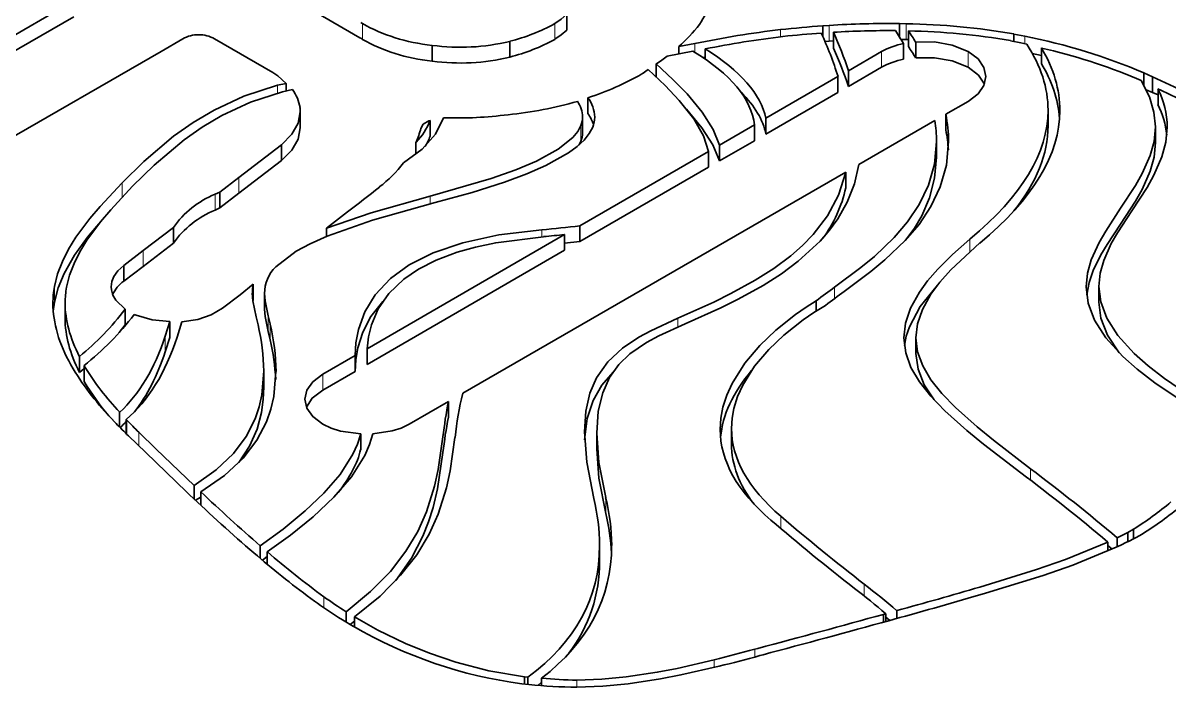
# Model space of a CAD drawing. Extents: x 319 to 941, y 145 to 775.
# Drawn here: x 773.73 to 791.55, y 737.89 to 748.22 of the extents above; entities that cross this region are included whole.
import ezdxf

# ---------------------------------------------------------------- set-up
doc = ezdxf.new("R2010")
doc.units = 0

msp = doc.modelspace()

# ---------------------------------------------------------------- linework, layer by layer
at = {"color": 7, "lineweight": 35, "ltscale": 0.036853}
for p, q in [((774.521, 748.557), (773.244, 747.82)), ((774.521, 748.312), (773.244, 747.575))]:
    msp.add_line(p, q, dxfattribs=at)
at = {"color": 7, "lineweight": 35, "ltscale": 0.026115}
msp.add_line((778.971, 747.985), (778.066, 748.508), dxfattribs=at)
at = {"color": 7, "lineweight": 35, "ltscale": 0.006123}
for p, q in [((782.187, 748.351), (782.187, 748.106)), ((786.333, 748.071), (786.333, 747.826)), ((787.5, 748.093), (787.5, 747.848)), ((780.095, 747.866), (780.095, 747.621)), ((781.301, 747.93), (781.301, 747.685)), ((787.612, 747.917), (787.612, 747.672)), ((789.567, 747.827), (789.567, 747.582)), ((791.295, 747.38), (791.295, 747.135)), ((791.38, 747.192), (791.38, 746.947)), ((782.515, 747.053), (782.515, 746.808)), ((778.043, 746.833), (778.043, 746.588)), ((782.433, 746.755), (782.433, 746.51)), ((788.081, 746.798), (788.081, 746.553)), ((789.671, 746.86), (789.671, 746.615)), ((780.063, 746.699), (780.063, 746.455)), ((785.105, 746.631), (785.105, 746.386)), ((785.284, 746.734), (785.284, 746.489)), ((777.751, 746.323), (777.751, 746.078)), ((784.39, 746.218), (784.39, 745.973)), ((784.562, 746.317), (784.562, 746.072)), ((787.935, 746.375), (787.935, 746.13)), ((786.524, 745.899), (786.524, 745.654)), ((776.79, 745.586), (776.79, 745.341)), ((775.297, 744.448), (775.297, 744.203)), ((777.312, 744.156), (777.312, 743.912)), ((790.461, 744.121), (790.461, 743.877)), ((774.386, 743.867), (774.386, 743.622)), ((775.319, 743.769), (775.319, 743.524)), ((776.012, 743.574), (776.012, 743.329)), ((774.61, 743.029), (774.61, 742.784)), ((778.895, 743.046), (778.895, 742.801)), ((779.082, 743.153), (779.082, 742.909)), ((774.68, 742.891), (774.68, 742.647)), ((777.476, 742.804), (777.476, 742.559)), ((780.346, 742.332), (780.346, 742.087)), ((778.982, 741.828), (778.982, 741.583)), ((782.653, 741.842), (782.653, 741.598)), ((782.697, 740.095), (782.697, 739.85))]:
    msp.add_line(p, q, dxfattribs=at)
at = {"color": 7, "lineweight": 35, "ltscale": 0.000395747}
for p, q in [((778.998, 748.214), (778.984, 748.222)), ((778.998, 747.969), (778.984, 747.977))]:
    msp.add_line(p, q, dxfattribs=at)
at = {"color": 7, "lineweight": 35, "ltscale": 0.000395188}
for p, q in [((779.012, 748.206), (778.998, 748.214)), ((778.984, 747.977), (778.971, 747.985)), ((779.012, 747.962), (778.998, 747.969))]:
    msp.add_line(p, q, dxfattribs=at)
at = {"color": 7, "lineweight": 13, "ltscale": 0.006123}
for p, q in [((779.012, 748.206), (779.012, 747.962)), ((786.265, 748.178), (786.265, 747.933)), ((788.426, 747.773), (788.426, 747.528)), ((782.407, 746.622), (782.407, 746.377)), ((777.086, 745.813), (777.086, 745.568)), ((776.717, 745.553), (776.717, 745.308)), ((775.599, 744.677), (775.599, 744.432)), ((777.544, 743.665), (777.544, 743.42)), ((774.689, 742.878), (774.689, 742.633)), ((782.792, 740.839), (782.792, 740.594))]:
    msp.add_line(p, q, dxfattribs=at)
at = {"color": 7, "lineweight": 13, "ltscale": 0.006125}
for p, q in [((782, 748.207), (782, 747.962)), ((787.464, 748.204), (787.464, 747.959)), ((787.083, 747.773), (787.083, 747.528)), ((774.221, 744.12), (774.221, 743.875)), ((777.574, 743.537), (777.574, 743.292)), ((775.944, 743.35), (775.944, 743.105)), ((778.392, 742.755), (778.392, 742.51))]:
    msp.add_line(p, q, dxfattribs=at)
at = {"color": 7, "lineweight": 35, "ltscale": 0.002446}
msp.add_line((786.265, 748.178), (786.168, 748.171), dxfattribs=at)
at = {"color": 7, "lineweight": 35, "ltscale": 0.004082}
msp.add_line((786.168, 748.171), (786.168, 748.008), dxfattribs=at)
at = {"color": 7, "lineweight": 35, "ltscale": 0.002614}
msp.add_line((787.464, 748.204), (787.36, 748.206), dxfattribs=at)
at = {"color": 7, "lineweight": 35, "ltscale": 0.005153}
msp.add_line((787.36, 748.206), (787.36, 748), dxfattribs=at)
at = {"color": 7, "lineweight": 13, "ltscale": 0.002776}
msp.add_line((785.512, 748.112), (785.512, 748.001), dxfattribs=at)
at = {"color": 7, "lineweight": 35, "ltscale": 0.004378}
msp.add_line((789.31, 748.011), (789.138, 748.044), dxfattribs=at)
at = {"color": 7, "lineweight": 35, "ltscale": 0.002869}
msp.add_line((789.138, 748.044), (789.138, 747.929), dxfattribs=at)
at = {"color": 7, "lineweight": 13, "ltscale": 0.002956}
msp.add_line((789.31, 748.011), (789.31, 747.892), dxfattribs=at)
at = {"color": 7, "lineweight": 35, "ltscale": 0.009754}
msp.add_line((775.878, 747.774), (776.216, 747.969), dxfattribs=at)
at = {"color": 7, "lineweight": 35, "ltscale": 0.026116}
msp.add_line((776.709, 747.969), (777.614, 747.447), dxfattribs=at)
at = {"color": 7, "lineweight": 35, "ltscale": 0.006383}
msp.add_line((784.179, 747.897), (783.928, 747.848), dxfattribs=at)
at = {"color": 7, "lineweight": 35, "ltscale": 0.002866}
msp.add_line((783.928, 747.848), (783.928, 747.733), dxfattribs=at)
at = {"color": 7, "lineweight": 13, "ltscale": 0.00347}
msp.add_line((784.179, 747.897), (784.179, 747.758), dxfattribs=at)
at = {"color": 7, "lineweight": 35, "ltscale": 0.003969}
msp.add_line((784.34, 747.813), (784.34, 747.654), dxfattribs=at)
at = {"color": 7, "lineweight": 35, "ltscale": 0.001575}
msp.add_line((786.265, 747.933), (786.202, 747.929), dxfattribs=at)
at = {"color": 7, "lineweight": 35, "ltscale": 0.001711}
msp.add_line((786.333, 747.937), (786.265, 747.933), dxfattribs=at)
at = {"color": 7, "lineweight": 35, "ltscale": 0.002005}
msp.add_line((787.464, 747.959), (787.384, 747.961), dxfattribs=at)
at = {"color": 7, "lineweight": 35, "ltscale": 0.006125}
for p, q in [((787.424, 747.896), (787.424, 747.651)), ((786.565, 747.474), (786.565, 747.229)), ((786.404, 747.381), (786.404, 747.136)), ((791.339, 746.603), (791.339, 746.358)), ((776.069, 745.036), (776.069, 744.791)), ((782.39, 745.064), (782.39, 744.819)), ((782.153, 744.927), (782.153, 744.682)), ((777.487, 744.011), (777.487, 743.766)), ((787.615, 743.324), (787.615, 743.079)), ((784.748, 741.914), (784.748, 741.669))]:
    msp.add_line(p, q, dxfattribs=at)
at = {"color": 7, "lineweight": 35, "ltscale": 0.000889809}
msp.add_line((787.5, 747.958), (787.464, 747.959), dxfattribs=at)
at = {"color": 7, "lineweight": 35, "ltscale": 0.004173}
msp.add_line((789.085, 747.94), (789.249, 747.908), dxfattribs=at)
at = {"color": 7, "lineweight": 35, "ltscale": 0.002295}
msp.add_line((789.249, 747.908), (789.338, 747.885), dxfattribs=at)
at = {"color": 7, "lineweight": 35, "ltscale": 0.087765}
msp.add_line((772.837, 746.019), (775.878, 747.774), dxfattribs=at)
at = {"color": 7, "lineweight": 35, "ltscale": 0.010209}
msp.add_line((783.748, 747.698), (784.148, 747.777), dxfattribs=at)
at = {"color": 7, "lineweight": 35, "ltscale": 0.000859173}
msp.add_line((784.34, 747.683), (784.306, 747.677), dxfattribs=at)
at = {"color": 7, "lineweight": 35, "ltscale": 0.014941}
for p, q in [((787.083, 747.773), (786.565, 747.474)), ((787.083, 747.528), (786.565, 747.229))]:
    msp.add_line(p, q, dxfattribs=at)
at = {"color": 7, "lineweight": 35, "ltscale": 0.003624}
msp.add_line((789.567, 747.711), (789.425, 747.742), dxfattribs=at)
at = {"color": 7, "lineweight": 35, "ltscale": 0.002917}
msp.add_line((783.357, 747.423), (783.452, 747.49), dxfattribs=at)
at = {"color": 7, "lineweight": 35, "ltscale": 0.005061}
msp.add_line((783.578, 747.578), (783.578, 747.376), dxfattribs=at)
at = {"color": 7, "lineweight": 35, "ltscale": 0.003406}
msp.add_line((777.821, 747.274), (777.688, 747.247), dxfattribs=at)
at = {"color": 7, "lineweight": 35, "ltscale": 0.002875}
msp.add_line((777.821, 747.274), (777.821, 747.159), dxfattribs=at)
at = {"color": 7, "lineweight": 35, "ltscale": 0.032346}
msp.add_line((786.404, 747.381), (785.284, 746.734), dxfattribs=at)
at = {"color": 7, "lineweight": 35, "ltscale": 0.001954}
msp.add_line((791.048, 747.352), (791.119, 747.32), dxfattribs=at)
at = {"color": 7, "lineweight": 35, "ltscale": 0.003685}
msp.add_line((791.295, 747.38), (791.16, 747.439), dxfattribs=at)
at = {"color": 7, "lineweight": 35, "ltscale": 0.004694}
msp.add_line((791.16, 747.439), (791.16, 747.251), dxfattribs=at)
at = {"color": 7, "lineweight": 13, "ltscale": 0.003015}
msp.add_line((777.688, 747.247), (777.688, 747.126), dxfattribs=at)
at = {"color": 7, "lineweight": 35, "ltscale": 0.00393}
msp.add_line((777.766, 747.147), (777.92, 747.179), dxfattribs=at)
at = {"color": 7, "lineweight": 35, "ltscale": 0.032345}
msp.add_line((786.404, 747.136), (785.284, 746.489), dxfattribs=at)
at = {"color": 7, "lineweight": 35, "ltscale": 0.00263}
msp.add_line((791.295, 747.135), (791.198, 747.177), dxfattribs=at)
at = {"color": 7, "lineweight": 35, "ltscale": 0.002323}
msp.add_line((791.38, 747.097), (791.295, 747.135), dxfattribs=at)
at = {"color": 7, "lineweight": 35, "ltscale": 0.009969}
msp.add_line((788.081, 746.798), (788.426, 746.997), dxfattribs=at)
at = {"color": 7, "lineweight": 35, "ltscale": 0.000408494}
msp.add_line((780.27, 746.739), (780.286, 746.742), dxfattribs=at)
at = {"color": 7, "lineweight": 35, "ltscale": 0.00059015}
msp.add_line((780.04, 746.695), (780.063, 746.699), dxfattribs=at)
at = {"color": 7, "lineweight": 35, "ltscale": 0.015681}
for p, q in [((785.105, 746.631), (784.562, 746.317)), ((785.105, 746.386), (784.562, 746.072))]:
    msp.add_line(p, q, dxfattribs=at)
at = {"color": 7, "lineweight": 35, "ltscale": 0.034049}
msp.add_line((786.73, 746.018), (787.91, 746.699), dxfattribs=at)
at = {"color": 7, "lineweight": 35, "ltscale": 0.020951}
for p, q in [((777.751, 746.323), (777.086, 745.813)), ((777.751, 746.078), (777.086, 745.568))]:
    msp.add_line(p, q, dxfattribs=at)
at = {"color": 7, "lineweight": 35, "ltscale": 0.00473}
msp.add_line((779.842, 746.363), (779.842, 746.174), dxfattribs=at)
at = {"color": 7, "lineweight": 35, "ltscale": 0.00149}
msp.add_line((782.407, 746.377), (782.381, 746.323), dxfattribs=at)
at = {"color": 7, "lineweight": 35, "ltscale": 0.057738}
msp.add_line((784.39, 746.218), (782.39, 745.064), dxfattribs=at)
at = {"color": 7, "lineweight": 35, "ltscale": 0.171887}
msp.add_line((780.57, 742.461), (786.524, 745.899), dxfattribs=at)
at = {"color": 7, "lineweight": 35, "ltscale": 0.057739}
msp.add_line((784.39, 745.973), (782.39, 744.819), dxfattribs=at)
at = {"color": 7, "lineweight": 13, "ltscale": 0.005621}
msp.add_line((775.271, 745.732), (775.271, 745.507), dxfattribs=at)
at = {"color": 7, "lineweight": 35, "ltscale": 0.009307}
for p, q in [((777.086, 745.813), (776.79, 745.586)), ((777.086, 745.568), (776.79, 745.341))]:
    msp.add_line(p, q, dxfattribs=at)
at = {"color": 7, "lineweight": 35, "ltscale": 0.002012}
for p, q in [((776.79, 745.586), (776.717, 745.553)), ((776.79, 745.341), (776.717, 745.308))]:
    msp.add_line(p, q, dxfattribs=at)
at = {"color": 7, "lineweight": 13, "ltscale": 0.002971}
msp.add_line((780.063, 745.524), (780.063, 745.405), dxfattribs=at)
at = {"color": 7, "lineweight": 35, "ltscale": 0.01039}
msp.add_line((778.448, 745.027), (778.779, 745.278), dxfattribs=at)
at = {"color": 7, "lineweight": 35, "ltscale": 0.014793}
msp.add_line((776.069, 745.036), (775.599, 744.677), dxfattribs=at)
at = {"color": 7, "lineweight": 35, "ltscale": 0.003235}
msp.add_line((778.448, 745.027), (778.448, 744.897), dxfattribs=at)
at = {"color": 7, "lineweight": 13, "ltscale": 0.002744}
msp.add_line((781.799, 745.002), (781.799, 744.892), dxfattribs=at)
at = {"color": 7, "lineweight": 35, "ltscale": 0.014792}
msp.add_line((776.069, 744.791), (775.599, 744.432), dxfattribs=at)
at = {"color": 7, "lineweight": 35, "ltscale": 0.088659}
msp.add_line((782.153, 744.927), (779.082, 743.153), dxfattribs=at)
at = {"color": 7, "lineweight": 35, "ltscale": 0.00597}
msp.add_line((782.39, 744.819), (782.153, 744.791), dxfattribs=at)
at = {"color": 7, "lineweight": 13, "ltscale": 0.004863}
msp.add_line((788.456, 744.857), (788.456, 744.663), dxfattribs=at)
at = {"color": 7, "lineweight": 35, "ltscale": 0.009471}
for p, q in [((775.599, 744.677), (775.297, 744.448)), ((775.599, 744.432), (775.297, 744.203))]:
    msp.add_line(p, q, dxfattribs=at)
at = {"color": 7, "lineweight": 35, "ltscale": 0.010059}
msp.add_line((777.661, 744.427), (777.981, 744.671), dxfattribs=at)
at = {"color": 7, "lineweight": 35, "ltscale": 0.088658}
msp.add_line((782.153, 744.682), (779.082, 742.909), dxfattribs=at)
at = {"color": 7, "lineweight": 35, "ltscale": 0.00115}
msp.add_line((775.102, 744.114), (775.105, 744.068), dxfattribs=at)
at = {"color": 7, "lineweight": 35, "ltscale": 0.006627}
msp.add_line((777.107, 743.988), (777.312, 744.156), dxfattribs=at)
at = {"color": 7, "lineweight": 13, "ltscale": 0.004359}
msp.add_line((786.352, 744.11), (786.352, 743.935), dxfattribs=at)
at = {"color": 7, "lineweight": 35, "ltscale": 0.008572}
msp.add_line((776.832, 743.783), (777.107, 743.988), dxfattribs=at)
at = {"color": 7, "lineweight": 35, "ltscale": 0.000585941}
msp.add_line((777.312, 743.912), (777.307, 743.889), dxfattribs=at)
at = {"color": 7, "lineweight": 35, "ltscale": 0.003926}
msp.add_line((786.067, 743.898), (786.067, 743.741), dxfattribs=at)
at = {"color": 7, "lineweight": 35, "ltscale": 0.000829687}
msp.add_line((775.459, 743.685), (775.489, 743.672), dxfattribs=at)
at = {"color": 7, "lineweight": 35, "ltscale": 0.005847}
msp.add_line((776.012, 743.574), (775.944, 743.35), dxfattribs=at)
at = {"color": 7, "lineweight": 35, "ltscale": 0.006243}
msp.add_line((776.128, 743.33), (776.201, 743.569), dxfattribs=at)
at = {"color": 7, "lineweight": 35, "ltscale": 0.003244}
msp.add_line((777.357, 743.649), (777.388, 743.523), dxfattribs=at)
at = {"color": 7, "lineweight": 35, "ltscale": 0.003278}
msp.add_line((777.574, 743.537), (777.544, 743.665), dxfattribs=at)
at = {"color": 7, "lineweight": 13, "ltscale": 0.003404}
msp.add_line((783.913, 743.626), (783.913, 743.49), dxfattribs=at)
at = {"color": 7, "lineweight": 35, "ltscale": 0.003711}
msp.add_line((775.319, 743.524), (775.229, 743.406), dxfattribs=at)
at = {"color": 7, "lineweight": 35, "ltscale": 0.00328}
msp.add_line((777.574, 743.292), (777.544, 743.42), dxfattribs=at)
at = {"color": 7, "lineweight": 35, "ltscale": 0.005848}
msp.add_line((776.012, 743.329), (775.944, 743.105), dxfattribs=at)
at = {"color": 7, "lineweight": 35, "ltscale": 0.014515}
for p, q in [((778.895, 743.046), (778.392, 742.755)), ((778.895, 742.801), (778.392, 742.51))]:
    msp.add_line(p, q, dxfattribs=at)
at = {"color": 7, "lineweight": 35, "ltscale": 0.001698}
msp.add_line((774.476, 742.901), (774.511, 742.842), dxfattribs=at)
at = {"color": 7, "lineweight": 35, "ltscale": 0.002317}
msp.add_line((774.68, 742.844), (774.61, 742.784), dxfattribs=at)
at = {"color": 7, "lineweight": 35, "ltscale": 0.000406403}
for p, q in [((774.689, 742.878), (774.68, 742.891)), ((774.689, 742.633), (774.68, 742.647))]:
    msp.add_line(p, q, dxfattribs=at)
at = {"color": 7, "lineweight": 35, "ltscale": 0.017624}
msp.add_line((779.736, 741.98), (780.346, 742.332), dxfattribs=at)
at = {"color": 7, "lineweight": 35, "ltscale": 0.005756}
msp.add_line((775.234, 742.165), (775.234, 741.935), dxfattribs=at)
at = {"color": 7, "lineweight": 35, "ltscale": 0.001763}
msp.add_line((775.13, 742.042), (775.179, 741.991), dxfattribs=at)
at = {"color": 7, "lineweight": 35, "ltscale": 0.000265459}
msp.add_line((775.344, 742.044), (775.336, 742.052), dxfattribs=at)
at = {"color": 7, "lineweight": 35, "ltscale": 0.005476}
msp.add_line((775.336, 742.052), (775.336, 741.833), dxfattribs=at)
at = {"color": 7, "lineweight": 13, "ltscale": 0.005466}
msp.add_line((775.344, 742.044), (775.344, 741.825), dxfattribs=at)
at = {"color": 7, "lineweight": 35, "ltscale": 0.009339}
msp.add_line((775.372, 741.798), (775.64, 741.539), dxfattribs=at)
at = {"color": 7, "lineweight": 35, "ltscale": 0.009355}
msp.add_line((775.802, 741.594), (775.533, 741.854), dxfattribs=at)
at = {"color": 7, "lineweight": 13, "ltscale": 0.005301}
msp.add_line((775.533, 741.854), (775.533, 741.642), dxfattribs=at)
at = {"color": 7, "lineweight": 35, "ltscale": 0.020423}
msp.add_line((776.391, 741.028), (775.802, 741.594), dxfattribs=at)
at = {"color": 7, "lineweight": 35, "ltscale": 0.021933}
msp.add_line((775.64, 741.539), (776.273, 740.931), dxfattribs=at)
at = {"color": 7, "lineweight": 13, "ltscale": 0.0045}
msp.add_line((789.399, 741.287), (789.399, 741.107), dxfattribs=at)
at = {"color": 7, "lineweight": 35, "ltscale": 0.00169}
msp.add_line((776.273, 740.931), (776.322, 740.884), dxfattribs=at)
at = {"color": 7, "lineweight": 35, "ltscale": 0.005244}
msp.add_line((776.391, 741.028), (776.391, 740.818), dxfattribs=at)
at = {"color": 7, "lineweight": 35, "ltscale": 0.0052}
msp.add_line((776.494, 740.93), (776.494, 740.722), dxfattribs=at)
at = {"color": 7, "lineweight": 35, "ltscale": 0.002361}
msp.add_line((776.494, 740.847), (776.414, 740.797), dxfattribs=at)
at = {"color": 7, "lineweight": 13, "ltscale": 0.004843}
msp.add_line((785.517, 740.548), (785.517, 740.354), dxfattribs=at)
at = {"color": 7, "lineweight": 35, "ltscale": 0.002459}
msp.add_line((790.997, 740.346), (790.911, 740.299), dxfattribs=at)
at = {"color": 7, "lineweight": 35, "ltscale": 0.003734}
msp.add_line((790.997, 740.346), (790.997, 740.197), dxfattribs=at)
at = {"color": 7, "lineweight": 35, "ltscale": 0.003453}
msp.add_line((790.598, 740.147), (790.598, 740.009), dxfattribs=at)
at = {"color": 7, "lineweight": 35, "ltscale": 0.004664}
msp.add_line((790.911, 740.299), (790.744, 740.216), dxfattribs=at)
at = {"color": 7, "lineweight": 35, "ltscale": 0.003531}
msp.add_line((790.744, 740.216), (790.744, 740.075), dxfattribs=at)
at = {"color": 7, "lineweight": 35, "ltscale": 0.003619}
msp.add_line((790.911, 740.299), (790.911, 740.154), dxfattribs=at)
at = {"color": 7, "lineweight": 35, "ltscale": 0.002682}
msp.add_line((791.039, 740.218), (791.133, 740.27), dxfattribs=at)
at = {"color": 7, "lineweight": 35, "ltscale": 0.001781}
msp.add_line((777.322, 739.979), (777.376, 739.933), dxfattribs=at)
at = {"color": 7, "lineweight": 35, "ltscale": 0.004884}
msp.add_line((777.42, 740.09), (777.42, 739.895), dxfattribs=at)
at = {"color": 7, "lineweight": 35, "ltscale": 8.77214e-05}
msp.add_line((777.531, 739.994), (777.529, 739.996), dxfattribs=at)
at = {"color": 7, "lineweight": 35, "ltscale": 0.0048}
msp.add_line((777.529, 739.996), (777.529, 739.804), dxfattribs=at)
at = {"color": 7, "lineweight": 13, "ltscale": 0.004799}
msp.add_line((777.531, 739.994), (777.531, 739.802), dxfattribs=at)
at = {"color": 7, "lineweight": 35, "ltscale": 0.002171}
msp.add_line((790.665, 740.038), (790.598, 740.094), dxfattribs=at)
at = {"color": 7, "lineweight": 35, "ltscale": 0.002011}
msp.add_line((790.728, 740.067), (790.801, 740.101), dxfattribs=at)
at = {"color": 7, "lineweight": 35, "ltscale": 0.002327}
msp.add_line((777.529, 739.921), (777.453, 739.868), dxfattribs=at)
at = {"color": 7, "lineweight": 13, "ltscale": 0.004585}
msp.add_line((786.812, 739.493), (786.812, 739.309), dxfattribs=at)
at = {"color": 7, "lineweight": 13, "ltscale": 0.004297}
msp.add_line((778.411, 739.297), (778.411, 739.125), dxfattribs=at)
at = {"color": 7, "lineweight": 35, "ltscale": 0.003021}
msp.add_line((787.318, 739.081), (787.318, 738.96), dxfattribs=at)
at = {"color": 7, "lineweight": 35, "ltscale": 0.001863}
msp.add_line((778.637, 738.977), (778.701, 738.938), dxfattribs=at)
at = {"color": 7, "lineweight": 35, "ltscale": 0.004862}
msp.add_line((778.701, 738.938), (778.868, 738.838), dxfattribs=at)
at = {"color": 7, "lineweight": 35, "ltscale": 0.00399}
msp.add_line((778.754, 739.065), (778.754, 738.905), dxfattribs=at)
at = {"color": 7, "lineweight": 35, "ltscale": 0.002153}
msp.add_line((778.885, 738.92), (778.817, 738.867), dxfattribs=at)
at = {"color": 7, "lineweight": 35, "ltscale": 0.003903}
msp.add_line((778.885, 738.984), (778.885, 738.828), dxfattribs=at)
at = {"color": 7, "lineweight": 35, "ltscale": 0.000846355}
msp.add_line((787.147, 739.033), (787.114, 739.024), dxfattribs=at)
at = {"color": 7, "lineweight": 35, "ltscale": 0.003009}
msp.add_line((787.114, 739.024), (787.114, 738.904), dxfattribs=at)
at = {"color": 7, "lineweight": 35, "ltscale": 0.003015}
msp.add_line((787.147, 739.033), (787.147, 738.912), dxfattribs=at)
at = {"color": 7, "lineweight": 35, "ltscale": 0.002044}
msp.add_line((787.21, 738.93), (787.147, 738.982), dxfattribs=at)
at = {"color": 7, "lineweight": 35, "ltscale": 0.002144}
msp.add_line((787.196, 738.926), (787.278, 738.949), dxfattribs=at)
at = {"color": 7, "lineweight": 35, "ltscale": 0.001325}
msp.add_line((785.16, 738.495), (785.109, 738.482), dxfattribs=at)
at = {"color": 7, "lineweight": 13, "ltscale": 0.002991}
msp.add_line((785.109, 738.482), (785.109, 738.362), dxfattribs=at)
at = {"color": 7, "lineweight": 35, "ltscale": 0.001347}
msp.add_line((785.187, 738.383), (785.239, 738.397), dxfattribs=at)
at = {"color": 7, "lineweight": 13, "ltscale": 0.00296}
msp.add_line((784.481, 738.318), (784.481, 738.2), dxfattribs=at)
at = {"color": 7, "lineweight": 35, "ltscale": 0.001389}
msp.add_line((781.583, 738.047), (781.527, 738.053), dxfattribs=at)
at = {"color": 7, "lineweight": 35, "ltscale": 0.002763}
msp.add_line((781.527, 738.053), (781.527, 737.942), dxfattribs=at)
at = {"color": 7, "lineweight": 35, "ltscale": 0.002766}
msp.add_line((781.583, 738.047), (781.583, 737.936), dxfattribs=at)
at = {"color": 7, "lineweight": 35, "ltscale": 0.002931}
msp.add_line((781.795, 738.033), (781.795, 737.915), dxfattribs=at)
at = {"color": 7, "lineweight": 35, "ltscale": 0.002695}
msp.add_line((781.49, 737.946), (781.597, 737.935), dxfattribs=at)
at = {"color": 7, "lineweight": 35, "ltscale": 0.001966}
msp.add_line((781.795, 737.971), (781.735, 737.921), dxfattribs=at)
at = {"color": 7, "lineweight": 13, "ltscale": 0.002716}
msp.add_line((782.343, 738.003), (782.343, 737.894), dxfattribs=at)
at = {"color": 7, "lineweight": 35}
for points in [[(782.187, 748.351), (782.098, 748.277), (782, 748.207)], [(782.187, 748.106), (782.098, 748.032), (782, 747.962)], [(788.426, 747.773), (788.18, 747.873), (787.902, 747.92), (787.612, 747.917)], [(788.426, 747.528), (788.18, 747.628), (787.902, 747.675), (787.612, 747.672)], [(788.704, 747.385), (788.673, 747.524), (788.581, 747.656), (788.426, 747.773)], [(783.452, 747.49), (783.715, 747.244), (783.935, 747.012), (784.162, 746.724), (784.314, 746.459), (784.39, 746.218)], [(784.562, 746.317), (784.461, 746.562), (784.293, 746.827), (784.057, 747.112), (783.836, 747.339), (783.578, 747.578)], [(788.68, 747.262), (788.588, 747.403), (788.426, 747.528)], [(777.614, 747.447), (777.693, 747.393), (777.821, 747.274)], [(788.426, 746.997), (788.581, 747.114), (788.673, 747.246), (788.704, 747.385)], [(791.119, 747.32), (791.246, 747.07), (791.317, 746.831), (791.339, 746.603)], [(777.688, 747.247), (777.166, 747.076), (776.703, 746.861), (776.375, 746.667), (776.074, 746.455), (775.608, 746.061), (775.271, 745.732)], [(775.436, 745.678), (775.771, 746.006), (776.235, 746.397), (776.517, 746.594), (776.822, 746.775), (777.267, 746.983), (777.766, 747.147)], [(778.043, 746.833), (778.011, 746.656), (777.913, 746.486), (777.751, 746.323)], [(779.65, 746.04), (779.938, 746.254), (780.144, 746.486), (780.27, 746.739)], [(784.562, 746.072), (784.46, 746.319), (784.289, 746.587), (784.049, 746.876)], [(778.043, 746.588), (778.011, 746.411), (777.913, 746.241), (777.751, 746.078)], [(779.916, 746.576), (779.954, 746.642), (780.04, 746.695)], [(782.407, 746.622), (782.357, 746.529), (782.281, 746.436), (782.051, 746.252), (781.716, 746.069), (781.394, 745.933), (781.012, 745.797), (780.063, 745.524)], [(780.139, 745.425), (780.718, 745.583), (781.219, 745.742), (781.565, 745.87), (781.862, 746), (782.213, 746.196), (782.348, 746.295), (782.456, 746.395), (782.536, 746.496), (782.59, 746.598)], [(791.339, 746.603), (791.318, 746.375), (791.258, 746.156), (791.134, 745.874), (791.031, 745.692), (790.798, 745.336)], [(790.974, 745.297), (791.21, 745.661), (791.315, 745.848), (791.441, 746.137), (791.501, 746.362), (791.523, 746.597)], [(787.935, 746.375), (787.902, 746.019), (787.809, 745.693), (787.668, 745.395), (787.487, 745.125), (787.277, 744.879), (786.969, 744.587), (786.758, 744.413), (786.352, 744.11)], [(786.499, 744.042), (786.916, 744.354), (787.133, 744.532), (787.448, 744.833), (787.664, 745.085), (787.849, 745.364), (787.995, 745.67), (788.089, 746.005), (788.123, 746.371)], [(791.339, 746.358), (791.318, 746.13), (791.258, 745.911), (791.134, 745.629), (791.031, 745.447), (790.798, 745.091)], [(787.935, 746.13), (787.907, 745.802), (787.828, 745.499), (787.706, 745.22), (787.591, 745.026), (787.459, 744.845)], [(786.524, 745.899), (786.411, 745.541), (786.239, 745.218), (786.016, 744.926), (785.851, 744.757), (785.669, 744.598), (785.405, 744.402), (785.118, 744.219), (784.738, 744.009), (784.471, 743.877), (783.913, 743.626)], [(784.026, 743.538), (784.583, 743.79), (784.852, 743.923), (785.239, 744.137), (785.523, 744.317), (785.786, 744.511), (786.126, 744.823), (786.273, 744.993), (786.404, 745.174), (786.549, 745.433), (786.659, 745.714), (786.73, 746.018)], [(775.271, 745.732), (774.929, 745.365), (774.77, 745.176), (774.555, 744.886), (774.44, 744.699), (774.344, 744.51), (774.27, 744.316), (774.221, 744.12)], [(774.408, 744.109), (774.455, 744.295), (774.525, 744.479), (774.616, 744.66), (774.725, 744.838), (774.937, 745.126), (775.095, 745.313), (775.436, 745.678)], [(780.063, 745.524), (779.143, 745.267), (778.448, 745.027)], [(777.981, 744.671), (778.196, 744.785), (778.462, 744.903), (779.168, 745.153), (780.139, 745.425)], [(790.798, 745.336), (790.567, 744.982), (790.465, 744.804), (790.343, 744.534), (790.285, 744.326), (790.264, 744.113)], [(774.966, 745.162), (774.736, 744.889), (774.534, 744.609), (774.371, 744.321), (774.279, 744.1), (774.221, 743.875)], [(790.461, 744.121), (790.481, 744.326), (790.536, 744.526), (790.653, 744.786), (790.751, 744.956), (790.974, 745.297)], [(781.799, 745.002), (781.13, 744.921), (780.57, 744.799), (780.108, 744.642), (779.736, 744.456), (779.446, 744.246), (779.207, 743.992), (779.045, 743.724), (778.948, 743.45), (778.909, 743.246), (778.895, 743.046)], [(790.798, 745.091), (790.588, 744.771), (790.493, 744.61), (790.373, 744.367), (790.309, 744.181), (790.271, 743.991)], [(779.082, 743.153), (779.105, 743.339), (779.151, 743.525), (779.256, 743.771), (779.42, 744.01), (779.653, 744.233), (779.879, 744.388), (780.154, 744.528), (780.482, 744.651), (780.765, 744.731), (781.082, 744.799), (781.825, 744.894)], [(788.456, 744.857), (788.184, 744.618), (787.957, 744.391), (787.798, 744.207), (787.67, 744.03), (787.533, 743.784), (787.454, 743.549), (787.428, 743.324)], [(787.615, 743.324), (787.64, 743.539), (787.717, 743.764), (787.849, 743.999), (787.987, 744.185), (788.159, 744.379), (788.611, 744.796)], [(775.297, 744.448), (775.207, 744.363), (775.144, 744.275), (775.113, 744.196), (775.102, 744.114)], [(775.105, 744.068), (775.128, 743.984), (775.173, 743.907), (775.319, 743.769)], [(787.951, 744.14), (787.684, 743.807), (787.515, 743.495), (787.464, 743.347), (787.436, 743.202)], [(790.264, 744.113), (790.295, 743.862), (790.392, 743.599), (790.568, 743.324), (790.832, 743.033), (791.058, 742.833), (791.329, 742.624), (791.661, 742.399), (792.049, 742.164)], [(792.189, 742.238), (791.807, 742.469), (791.481, 742.69), (791.225, 742.888), (791.01, 743.078), (790.755, 743.359), (790.585, 743.626), (790.49, 743.879), (790.461, 744.121)], [(777.297, 744.018), (777.306, 743.896), (777.357, 743.649)], [(777.544, 743.665), (777.495, 743.898), (777.487, 744.011)], [(779.328, 743.889), (779.142, 743.655), (779.015, 743.411), (778.938, 743.164), (778.907, 742.981), (778.895, 742.801)], [(786.067, 743.898), (785.907, 743.799), (785.742, 743.684), (785.435, 743.439), (785.188, 743.202), (784.955, 742.926), (784.758, 742.614), (784.676, 742.432), (784.615, 742.242), (784.583, 742.073), (784.572, 741.899)], [(776.201, 743.569), (776.448, 743.607), (776.659, 743.678), (776.832, 743.783)], [(777.544, 743.42), (777.495, 743.653), (777.487, 743.766)], [(784.748, 741.914), (784.758, 742.072), (784.786, 742.226), (784.843, 742.41), (784.922, 742.586), (785.107, 742.88), (785.328, 743.141), (785.563, 743.365), (785.861, 743.601), (786.026, 743.715), (786.208, 743.826)], [(790.775, 743.089), (790.593, 743.365), (790.492, 743.626), (790.461, 743.877)], [(775.489, 743.672), (775.739, 743.6), (776.012, 743.574)], [(783.913, 743.626), (783.495, 743.433), (783.306, 743.33), (783.053, 743.161), (782.826, 742.951), (782.649, 742.7), (782.547, 742.462), (782.483, 742.183), (782.461, 741.86)], [(782.653, 741.842), (782.677, 742.182), (782.746, 742.467), (782.853, 742.706), (782.995, 742.905), (783.165, 743.071), (783.427, 743.252), (783.619, 743.354), (784.026, 743.538)], [(787.428, 743.324), (787.457, 743.09), (787.539, 742.862), (787.67, 742.638), (787.846, 742.414), (788.063, 742.189), (788.408, 741.882), (788.668, 741.67), (789.249, 741.222)], [(789.399, 741.287), (788.823, 741.732), (788.566, 741.94), (788.229, 742.239), (788.018, 742.457), (787.847, 742.671), (787.721, 742.885), (787.642, 743.102), (787.615, 743.324)], [(787.898, 742.357), (787.744, 742.594), (787.648, 742.834), (787.615, 743.079)], [(777.476, 742.804), (777.445, 742.434), (777.403, 742.248), (777.34, 742.063), (777.201, 741.79), (777.002, 741.524), (776.735, 741.269), (776.391, 741.028)], [(776.494, 740.93), (776.865, 741.184), (777.154, 741.452), (777.369, 741.732), (777.519, 742.019), (777.587, 742.214), (777.632, 742.409), (777.665, 742.797)], [(778.392, 742.755), (778.238, 742.638), (778.145, 742.507), (778.114, 742.368)], [(782.906, 742.79), (782.731, 742.588), (782.597, 742.349), (782.506, 742.068), (782.464, 741.735)], [(777.476, 742.559), (777.467, 742.362), (777.44, 742.164), (777.37, 741.9), (777.255, 741.639), (777.089, 741.383)], [(778.392, 742.51), (778.23, 742.386), (778.138, 742.245)], [(778.114, 742.368), (778.145, 742.228), (778.238, 742.097), (778.393, 741.98)], [(778.393, 741.98), (778.524, 741.918), (778.668, 741.873), (778.982, 741.828)], [(779.172, 741.831), (779.472, 741.877), (779.61, 741.92), (779.736, 741.98)], [(778.982, 741.828), (778.932, 741.67), (778.861, 741.512), (778.661, 741.2), (778.411, 740.909), (778.12, 740.631), (777.776, 740.348), (777.42, 740.09)], [(777.529, 739.996), (777.891, 740.256), (778.243, 740.541), (778.563, 740.844), (778.837, 741.163), (779.047, 741.494), (779.121, 741.662), (779.172, 741.831)], [(780.261, 741.783), (780.185, 741.277), (780.13, 741.016), (780.006, 740.617), (779.869, 740.312), (779.685, 740.004), (779.444, 739.692), (779.137, 739.379), (778.754, 739.065)], [(778.885, 738.984), (779.283, 739.308), (779.603, 739.631), (779.854, 739.951), (780.045, 740.268), (780.186, 740.581), (780.314, 740.99), (780.371, 741.257), (780.448, 741.775)], [(782.461, 741.86), (782.497, 741.387), (782.606, 740.824)], [(782.792, 740.839), (782.687, 741.384), (782.653, 741.842)], [(782.792, 740.594), (782.687, 741.139), (782.653, 741.598)], [(780.261, 741.538), (780.174, 740.975), (780.107, 740.684), (780.038, 740.462), (779.95, 740.237), (779.773, 739.896), (779.531, 739.551)], [(790.598, 740.147), (789.944, 739.878), (789.492, 739.721), (788.61, 739.448)], [(788.695, 739.351), (789.596, 739.63), (790.058, 739.791), (790.728, 740.067)], [(781.527, 738.053), (780.974, 738.148), (780.463, 738.281), (780.054, 738.419), (779.681, 738.572), (779.25, 738.779), (778.885, 738.984)], [(784.481, 738.318), (783.903, 738.185), (783.594, 738.125), (783.109, 738.053), (782.731, 738.017), (782.343, 738.003)], [(782.345, 737.894), (782.749, 737.909), (783.141, 737.946), (783.642, 738.02), (783.961, 738.082), (784.555, 738.218)]]:
    msp.add_lwpolyline(points, dxfattribs=at)
for centre, radius, start, end in [((782.858, 749.145), 1.686, 325.5265, 339.5836), ((780.586, 750.769), 2.927, 284.128, 298.8851), ((782.225, 749.765), 2.564, 311.621, 322.1122), ((787.349, 731.508), 16.705, 94.0564, 96.3149), ((787.185, 734.168), 14.04, 89.2855, 93.7556), ((787.28, 737.377), 10.828, 80.1167, 89.0232), ((776.454, 747.548), 0.484, 89.0222, 119.5168), ((776.471, 747.549), 0.483, 60.4484, 91.0072), ((787.46, 731.865), 16.364, 96.8372, 101.5668), ((787.335, 732.958), 15.153, 96.7716, 101.3986), ((787.27, 732.428), 15.672, 94.1206, 96.3094), ((781.02, 745.708), 5.638, 17.2616, 24.6499), ((787.186, 734.158), 13.939, 89.5446, 93.5079), ((781.175, 745.727), 5.666, 17.9585, 24.4375), ((783.736, 745.707), 4.288, 30.6901, 33.8585), ((787.294, 737.637), 10.458, 80.1391, 88.8715), ((783.488, 745.433), 4.814, 31.0662, 33.5458), ((787.487, 738.834), 9.356, 66.8854, 78.762), ((780.532, 751.124), 3.286, 262.3535, 283.5362), ((780.586, 750.524), 2.927, 284.128, 298.8851), ((781.175, 745.482), 5.666, 17.9585, 24.4375), ((787.646, 746.738), 1.178, 100.8568, 118.5841), ((783.488, 745.188), 4.814, 31.0662, 33.5458), ((787.544, 738.961), 9.093, 67.3368, 77.1472), ((780.532, 750.879), 3.286, 262.3535, 283.5362), ((782.005, 750.01), 2.895, 302.892, 307.0061), ((787.646, 746.494), 1.178, 100.8568, 118.5841), ((787.921, 746.559), 1.937, 5.0915, 31.8631), ((781.113, 751.394), 4.561, 287.8909, 299.4625), ((787.259, 738.357), 9.885, 58.9915, 65.9011), ((777.443, 746.81), 0.603, 8.6417, 37.7288), ((790.16, 746.582), 1.363, 0.6147, 26.5643), ((787.528, 738.765), 9.265, 60.6943, 65.4366), ((780.716, 752.592), 5.829, 275.4905, 286.3103), ((781.98, 746.739), 0.453, 2.0323, 34.851), ((782.081, 746.729), 0.541, 2.3682, 36.6798), ((790.117, 746.324), 1.408, 6.1426, 26.2903), ((777.529, 746.833), 0.514, 0.0463, 7.6201), ((780.479, 753.008), 6.269, 268.2413, 277.2823), ((782.073, 746.756), 0.36, 338.06, 359.7819), ((781.986, 746.438), 0.646, 17.3875, 34.9689), ((782.203, 746.753), 0.418, 338.1209, 359.7833), ((785.912, 746.364), 2.211, 0.176, 11.3126), ((779.121, 747.075), 1.014, 315.3709, 338.2716), ((778.622, 746.909), 1.337, 335.9026, 345.6024), ((785.829, 746.372), 2.106, 0.1033, 8.9464), ((779.046, 746.869), 1.098, 328.5325, 337.8394), ((782.073, 746.511), 0.36, 338.06, 359.7819), ((785.857, 746.112), 2.267, 3.3238, 11.2251), ((778.068, 747.261), 1.998, 307.0534, 322.3324), ((777.267, 744.199), 1.461, 112.1057, 145.0611), ((762.137, 766.978), 27.347, 307.4851, 308.8), ((784.513, 746.094), 2.059, 323.3553, 347.6606), ((777.267, 743.954), 1.461, 112.1057, 145.0611), ((780.739, 758.045), 13.086, 274.6461, 277.2497), ((780.732, 757.631), 12.783, 274.903, 276.3827), ((778.069, 744.011), 0.582, 134.4254, 180.024), ((775.646, 743.861), 1.449, 169.6831, 180.0676), ((775.724, 743.869), 1.337, 169.6627, 180.0808), ((775.61, 743.771), 0.532, 125.9489, 155.6436), ((777.959, 744.021), 0.661, 168.164, 180.2916), ((790.995, 737.535), 8.048, 125.2328, 127.7611), ((791.473, 737.008), 8.614, 125.2634, 127.6714), ((775.631, 743.618), 1.434, 169.6505, 175.2704), ((771.844, 746.401), 4.36, 309.3622, 322.8622), ((771.925, 746.377), 4.443, 308.3305, 322.703), ((774.248, 742.747), 3.418, 0.8379, 13.358), ((774.15, 742.756), 3.326, 0.8311, 13.329), ((774.022, 742.467), 3.646, 3.2993, 13.0857), ((778.374, 745.201), 4.527, 211.4141, 224.2436), ((778.399, 745.163), 4.359, 211.6364, 223.4561), ((777.998, 744.634), 3.868, 211.1653, 220.7234), ((785.709, 741.21), 5.29, 166.3192, 173.8771), ((787.333, 740.973), 7.118, 168.9878, 173.4679), ((780.854, 747.464), 7.884, 223.9607, 225.9455), ((773.831, 743.433), 2.064, 313.1122, 316.8412), ((780.246, 746.744), 6.791, 223.788, 226.0504), ((787.333, 740.728), 7.118, 168.9878, 173.4679), ((771.368, 717.351), 29.825, 49.849, 53.1642), ((771.411, 717.28), 29.997, 49.8712, 53.1564), ((794.079, 759.494), 25.723, 226.3424, 229.3464), ((794.743, 760.127), 26.486, 226.4493, 229.155), ((779.584, 740.072), 3.113, 0.4194, 13.9626), ((779.725, 740.074), 3.16, 0.4106, 13.9975), ((788.366, 744.583), 4.987, 301.8409, 310.1436), ((788.343, 744.752), 5.279, 301.8999, 310.0321), ((779.637, 739.815), 3.25, 2.833, 13.8693), ((806.834, 765.416), 32.754, 229.3967, 232.3199), ((806.583, 765.226), 32.594, 229.3757, 232.3243), ((787.99, 746.107), 6.631, 295.0823, 297.3692), ((787.291, 751.403), 15.014, 229.4551, 233.737), ((787.132, 751.33), 15.003, 229.4352, 233.7594), ((780.383, 739.827), 2.313, 322.5111, 0.5874), ((780.617, 731.332), 10.245, 49.1478, 52.7944), ((764.281, 822.705), 86.738, 285.40187, 286.28904), ((782.202, 744.53), 6.462, 234.0722, 237.7501), ((780.354, 731.147), 10.409, 49.2597, 52.7063), ((764.827, 820.819), 84.892, 285.33543, 286.32946), ((782.141, 744.559), 6.591, 233.9595, 237.8861), ((717.393, 993.05), 263.42, 284.90734, 285.34764), ((709.979, 1020.642), 292.107, 284.93054, 285.32808), ((782.408, 744.938), 7.052, 239.8656, 262.5134), ((775.094, 775.675), 38.518, 284.1042, 285.0699), ((775.999, 772.275), 35.116, 284.1022, 285.1683), ((782.394, 743.809), 5.807, 264.0828, 269.4968), ((782.315, 744.278), 6.384, 263.5406, 270.2728)]:
    msp.add_arc(centre, radius, start, end, dxfattribs=at)
for centre, major_axis, ratio, start_param, end_param in [((852.106, 843.62), (-73.348, -95.244), 0.137901, 0.018399, 0.082765), ((852.106, 843.375), (-73.348, -95.244), 0.137901, 0.018399, 0.082765), ((749.288, 744.527), (36.014, 2.066), 0.159756, 0.024662, 0.222768), ((710.692, 744.718), (78.978, 2.187), 0.142649, 6.279236, 6.371089), ((709.659, 745.182), (80.195, 1.707), 0.144384, 6.280112, 6.364776), ((748.631, 743.972), (36.476, 2.627), 0.156541, 0.005435, 0.218817), ((749.375, 744.289), (35.928, 2.059), 0.159945, 0.024697, 0.140786), ((710.495, 744.717), (79.175, 2.187), 0.142474, 6.10386, 6.279249), ((707.698, 745.151), (82.156, 1.738), 0.142655, 6.105961, 6.280167), ((710.791, 744.478), (78.879, 2.182), 0.142739, 6.16316, 6.279237), ((788.397, 741.38), (14.174, -2.756), 0.314246, 3.202675, 3.401153), ((788.404, 740.744), (13.98, -3.44), 0.299629, 3.215187, 3.39402), ((788.404, 740.5), (13.98, -3.44), 0.299629, 3.215187, 3.39402), ((767.7, 755.101), (7.148, -13.215), 0.35062, 0.089845, 0.320698), ((768.406, 754.313), (6.576, -12.501), 0.364713, 0.082521, 0.340541), ((767.419, 755.287), (7.433, -13.643), 0.345242, 0.148032, 0.314304), ((793.882, 742.267), (9.306, 0.714), 0.376977, 2.78788, 3.078278), ((820.4, 743.73), (35.826, 1.903), 0.193652, 3.131312, 3.341544), ((819.882, 743.32), (35.133, 1.459), 0.190866, 3.133668, 3.34319), ((758.853, 737.978), (20.14, 4.013), 0.205464, 6.048442, 6.188823), ((814.569, 742.786), (29.82, 1.167), 0.207086, 3.133472, 3.286912), ((731.339, 757.426), (51.225, -18.127), 0.20354, 6.146386, 6.355093), ((730.674, 757.159), (52.082, -17.856), 0.205125, 6.148755, 6.353401)]:
    msp.add_ellipse(centre, major_axis=major_axis, ratio=ratio, start_param=start_param, end_param=end_param, dxfattribs=at)

doc.saveas('drawing.dxf')
